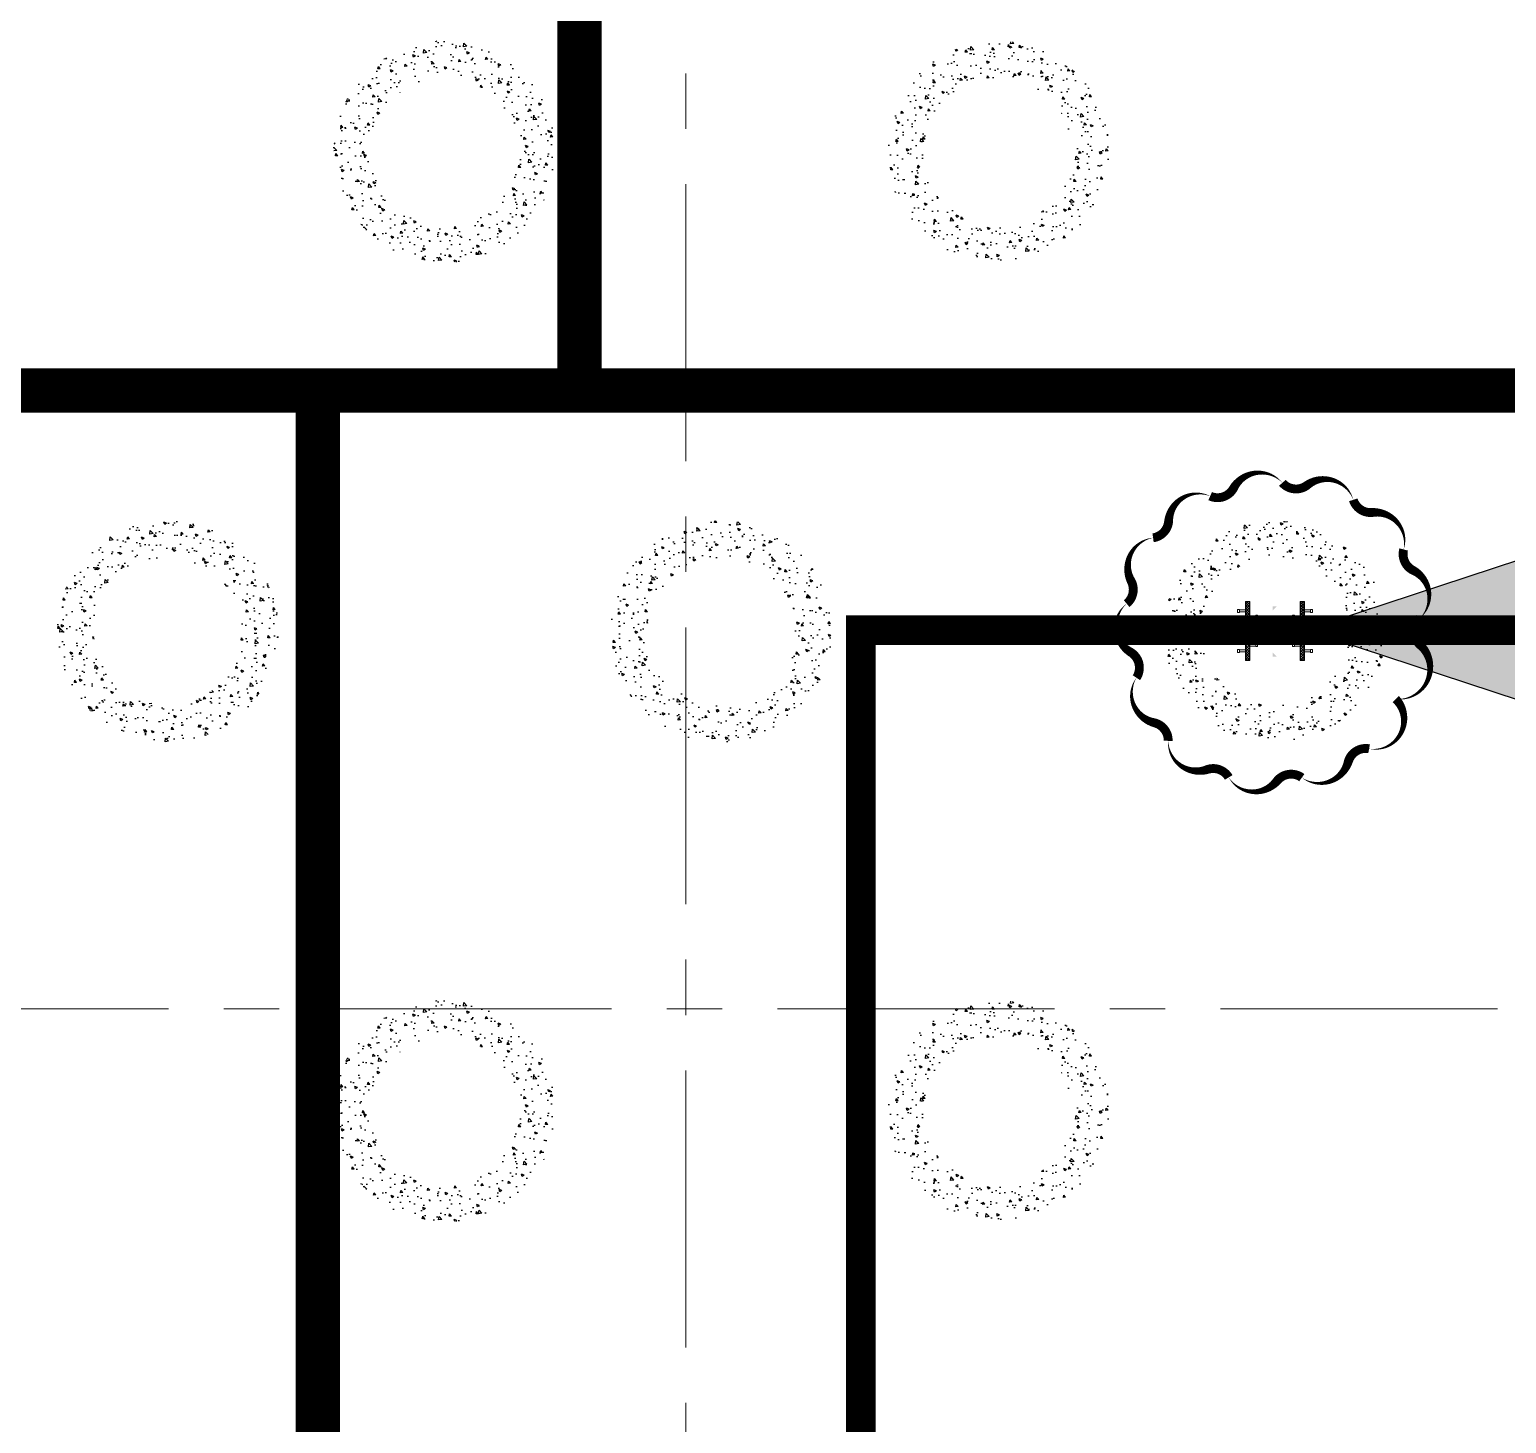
# Model space of a CAD drawing. Header units: millimetres. Extents: x -346728 to 1320345, y -537202 to -385966.
# Drawn here: x 429025 to 439029, y -451599 to -442161 of the extents above; entities that cross this region are included whole.
import ezdxf

# ---------------------------------------------------------------- set-up
doc = ezdxf.new("R2010")
doc.units = ezdxf.units.MM
doc.header["$LTSCALE"] = 100
doc.linetypes.add('HIDDEN', pattern=[9.525, 6.35, -3.175])
doc.linetypes.add('X1326_GLB$0$CENTER', pattern=[2, 1.25, -0.25, 0.25, -0.25])
for name, color, linetype in [('DM', 8, 'Continuous'), ('hach', 253, 'Continuous'), ('PL', 3, 'Continuous'), ('thep doc', 6, 'Continuous'), ('X1326_COL_B4$0$CS', 253, 'Continuous')]:
    doc.layers.add(name, color=color, linetype=linetype)
for name, color, linetype, lineweight in [('KCMANH', 8, 'Continuous', 13), ('KINGPOST', 5, 'Continuous', 20), ('X1326_GLB$0$A-tim', 8, 'X1326_GLB$0$CENTER', 9)]:
    doc.layers.add(name, color=color, linetype=linetype, lineweight=lineweight)
pattern_1 = [(45, (188543.33, 11377564.439), (-8.980256121, 8.980256121), []), (135, (188543.33, 11377564.439), (-8.980256121, -8.980256121), [])]

# ---------------------------------------------------------------- blocks, each defined once
blk = doc.blocks.new('LVL-KHUNGTEN')
blk.add_lwpolyline([(61072.9, 41092.8), (119123.5, 41092.8), (119123.5, 61.9), (61072.9, 61.9)], close=True)
blk = doc.blocks.new('KP50')
at = {"ltscale": 0.1}
h = blk.add_hatch(color=6, dxfattribs=at)
h.dxf.hatch_style = 1
h.paths.add_polyline_path([(14, 171), (-14, 171), (-14, 142)])
h.paths.add_polyline_path([(-14, -142), (-14, -171), (14, -171)])
at = {"layer": 'KCMANH', "linetype": 'ByBlock'}
h = blk.add_hatch(dxfattribs=at)
h.set_pattern_fill('ANSI37', color=6, scale=4, style=0)
h.set_pattern_definition(pattern_1)
h.paths.add_polyline_path([(-200, 200), (-200, 171), (200, 171), (200, 200)])
h = blk.add_hatch(dxfattribs=at)
h.set_pattern_fill('ANSI37', color=6, scale=4, style=0)
h.set_pattern_definition([(45, (188728.93, 11377564.439), (-8.980256121, 8.980256121), []), (135, (188728.93, 11377564.439), (-8.980256121, -8.980256121), [])])
h.paths.add_polyline_path([(14, 171), (-14, 142), (-14, -142), (14, -171)])
h = blk.add_hatch(dxfattribs=at)
h.set_pattern_fill('ANSI37', color=6, scale=4, style=0)
h.set_pattern_definition(pattern_1)
h.paths.add_polyline_path([(-200, -171), (-200, -200), (200, -200), (200, -171)])
for p, q in [((-125, 253), (-146, 253)), ((-146, 240), (-146, 253)), ((-125, 240), (-146, 240)), ((-142, 200), (-142, 240)), ((-129, 200), (-129, 240)), ((-125, 240), (-125, 253)), ((-10, 253), (10, 253)), ((-10, 240), (-10, 253)), ((-10, 240), (10, 240)), ((-6, 200), (-6, 240)), ((6, 200), (6, 240)), ((10, 240), (10, 253)), ((125, 253), (146, 253)), ((125, 240), (125, 253)), ((125, 240), (146, 240)), ((129, 200), (129, 240)), ((142, 200), (142, 240)), ((146, 240), (146, 253)), ((-85, 131), (-106, 131)), ((-106, 131), (-106, 118)), ((-85, 118), (-106, 118)), ((-102, 171), (-102, 131)), ((-89, 171), (-89, 131)), ((-85, 131), (-85, 118)), ((-67, 100), (-67, 120)), ((-54, 120), (-67, 120)), ((-54, 100), (-54, 120)), ((-14, 116), (-54, 116)), ((-14, 104), (-54, 104)), ((85, 131), (106, 131)), ((85, 131), (85, 118)), ((85, 118), (106, 118)), ((89, 171), (89, 131)), ((102, 171), (102, 131)), ((106, 131), (106, 118)), ((-54, 100), (-67, 100)), ((-67, 10), (-67, -10)), ((-54, 10), (-67, 10)), ((-54, 10), (-54, -10)), ((-14, 6), (-54, 6)), ((14, 76), (54, 76)), ((14, 64), (54, 64)), ((54, 60), (54, 80)), ((54, 80), (67, 80)), ((54, 60), (67, 60)), ((67, 60), (67, 80)), ((-54, -10), (-67, -10)), ((-67, -100), (-67, -120)), ((-54, -100), (-67, -100)), ((-14, -6), (-54, -6)), ((-54, -100), (-54, -120)), ((14, -64), (54, -64)), ((14, -76), (54, -76)), ((54, -60), (54, -80)), ((54, -60), (67, -60)), ((54, -80), (67, -80)), ((67, -60), (67, -80)), ((-142, -200), (-142, -240)), ((-129, -200), (-129, -240)), ((-85, -118), (-106, -118)), ((-106, -131), (-106, -118)), ((-85, -131), (-106, -131)), ((-102, -171), (-102, -131)), ((-89, -171), (-89, -131)), ((-85, -131), (-85, -118)), ((-54, -120), (-67, -120)), ((-14, -104), (-54, -104)), ((-14, -116), (-54, -116)), ((-6, -200), (-6, -240)), ((6, -200), (6, -240)), ((85, -118), (106, -118)), ((85, -131), (85, -118)), ((85, -131), (106, -131)), ((89, -171), (89, -131)), ((102, -171), (102, -131)), ((106, -131), (106, -118)), ((129, -200), (129, -240)), ((142, -200), (142, -240)), ((-125, -240), (-146, -240)), ((-146, -240), (-146, -253)), ((-125, -253), (-146, -253)), ((-125, -240), (-125, -253)), ((-10, -240), (10, -240)), ((-10, -240), (-10, -253)), ((-10, -253), (10, -253)), ((10, -240), (10, -253)), ((125, -240), (146, -240)), ((125, -240), (125, -253)), ((125, -253), (146, -253)), ((146, -240), (146, -253))]:
    blk.add_line(p, q, dxfattribs=at)
at = {"layer": 'KINGPOST', "color": 6, "linetype": 'ByBlock'}
for p, q in [((-200, 200), (200, 200)), ((-200, 171), (-200, 200)), ((-200, 171), (200, 171)), ((-14, 171), (-14, -171)), ((-14, 142), (14, 171)), ((14, 171), (14, -171)), ((200, 171), (200, 200)), ((-200, -171), (200, -171)), ((-200, -171), (-200, -200)), ((-200, -200), (200, -200)), ((-14, -142), (14, -171)), ((200, -171), (200, -200))]:
    blk.add_line(p, q, dxfattribs=at)
blk.add_lwpolyline([(-14, 0), (14, 0)], dxfattribs=at)
blk = doc.blocks.new('B1 Kingpost Layout Plan1')
at = {"layer": 'KCMANH', "linetype": 'ByBlock', "rotation": 90}
blk.add_blockref('KP50', (66865, -31467, 0), dxfattribs=at)

msp = doc.modelspace()

# ---------------------------------------------------------------- hatches: boundary and pattern name
at = {"ltscale": 0.1}
h = msp.add_hatch(color=6, dxfattribs=at)
h.dxf.hatch_style = 1
h.paths.add_polyline_path([(437475.3, -446065.6), (437446.5, -446065.6), (437446.5, -446094.4)])
h.paths.add_polyline_path([(437446.5, -446379.2), (437446.5, -446408), (437475.3, -446408)])
at = {"layer": 'hach'}
h = msp.add_hatch(dxfattribs=at)
h.set_pattern_fill('ANSI31', color=256, scale=70)
h.set_pattern_definition([(45, (342151.22, -508591.22), (-157.15448, 157.15448), [])])
h.paths.add_polyline_path([(362433.4, -410142.2), (348853.9, -428107.5), (376146.7, -501359), (382446.8, -503970.9), (458369.1, -469396.6), (462927.9, -462329.4), (462919.8, -415142.7), (457917.8, -410142.2)])
h.paths.add_polyline_path([(363030.6, -411342.2), (350208.3, -428305.7), (377088.8, -500450.6), (382424.3, -502662.6), (457551.5, -468450.4), (461727.8, -461976.1), (461719.7, -415639.4), (457420.9, -411342.2)], flags=16)
h = msp.add_hatch(dxfattribs=at)
h.set_pattern_fill('AR-CONC', color=256, scale=4)
h.set_pattern_definition([(50, (342151.2, -508591.2), (728.7387, -63.7563), [76.2, -838.2]), (355, (342151.2, -508591.2), (-140.9737, 764.2274), [60.96, -670.5623]), (100.45144, (342211.95, -508596.54), (587.765, 700.471), [64.76, -712.361]), (46.1842, (342151.2, -508388), (1084.316, -168.1693), [114.3, -1257.3]), (96.63556, (342241.6, -508402), (949.6165, 989.7045), [97.14, -1068.5424]), (351.18415, (342151.2, -508388), (949.6165, 989.7045), [91.44, -1005.839]), (21, (342252.8, -508438.8), (606.4576, -409.0608), [76.2, -838.2]), (326, (342252.8, -508438.8), (247.208, 736.752), [60.96, -670.56]), (71.45144, (342303.36, -508472.9), (853.6657, 327.691), [64.76, -712.3598]), (37.5, (342151.22, -508591.22), (12.3544, 338.22016), [0, -662.432, 0, -680.72, 0, -673.1]), (7.5, (342151.22, -508591.22), (267.27865, 400.7223), [0, -388.112, 0, -647.192, 0, -256.54]), (327.5, (341924.65, -508591.22), (542.3624, -22.91498), [0, -254, 0, -792.48, 0, -1051.56]), (317.5, (341823.05, -508591.2), (592.5167, 101.706), [0, -330.2, 0, -526.288, 0, -746.76])])
h.paths.add_polyline_path([(362433.4, -410142.2), (348853.9, -428107.5), (376146.7, -501359), (382446.8, -503970.9), (458369.1, -469396.6), (462927.9, -462329.4), (462919.8, -415142.7), (457917.8, -410142.2)])
h.paths.add_polyline_path([(363030.6, -411342.2), (350208.3, -428305.7), (377088.8, -500450.6), (382424.3, -502662.6), (457551.5, -468450.4), (461727.8, -461976.1), (461719.7, -415639.4), (457420.9, -411342.2)], flags=16)
at = {"layer": 'PL'}
h = msp.add_hatch(dxfattribs=at)
h.set_pattern_fill('AR-CONC', color=6)
h.set_pattern_definition([(130, (424337.7, -455450.45), (-182.1847, -15.9391), [19.05, -209.55]), (185, (424337.7, -455450.45), (35.2434, 191.0568), [15.24, -167.6406]), (79.5486, (424322.51, -455451.78), (-146.9412, 175.1178), [16.19, -178.0902]), (133.8158, (424337.7, -455399.65), (-271.079, -42.0423), [28.575, -314.325]), (83.3644, (424315.1, -455403.16), (-237.404, 247.426), [24.285, -267.1356]), (188.8158, (424337.7, -455399.65), (-237.404, 247.426), [22.86, -251.4597]), (159, (424312.3, -455412.35), (-151.6144, -102.2652), [19.05, -209.55]), (214, (424312.3, -455412.35), (-61.802, 184.188), [15.24, -167.64]), (108.5486, (424299.66, -455420.87), (-213.4164, 81.9228), [16.19, -178.09]), (142.5, (424337.694, -455450.45), (-3.0886, 84.55504), [0, -165.608, 0, -170.18, 0, -168.275]), (172.5, (424337.69, -455450.45), (-66.81966, 100.1806), [0, -97.028, 0, -161.798, 0, -64.135]), (212.5, (424394.336, -455450.45), (-135.5906, -5.72874), [0, -63.5, 0, -198.12, 0, -262.89]), (222.5, (424419.74, -455450.45), (-148.1292, 25.4265), [0, -82.55, 0, -131.572, 0, -186.69])])
edge = h.paths.add_edge_path()
edge.add_ellipse((431835.9, -442989.2), major_axis=(530.3, 530.3), ratio=1, start_angle=135, end_angle=315)
edge.add_ellipse((431835.9, -442989.2), major_axis=(530.3, 530.3), ratio=1, start_angle=315, end_angle=495)
edge = h.paths.add_edge_path(flags=16)
edge.add_ellipse((431835.9, -442989.2), major_axis=(-353.6, 353.6), ratio=1, start_angle=45, end_angle=225, ccw=False)
edge.add_ellipse((431835.9, -442989.2), major_axis=(-353.6, 353.6), ratio=1, start_angle=-135, end_angle=45, ccw=False)
h.paths.add_polyline_path([(431835.9, -442489.2), (432268.9, -443239.2), (431402.9, -443239.2)], flags=0)
h = msp.add_hatch(dxfattribs=at)
h.set_pattern_fill('AR-CONC', color=6)
h.set_pattern_definition([(130, (424337.7, -455450.45), (-182.1847, -15.9391), [19.05, -209.55]), (185, (424337.7, -455450.45), (35.2434, 191.0568), [15.24, -167.6406]), (79.5486, (424322.51, -455451.78), (-146.9412, 175.1178), [16.19, -178.0902]), (133.8158, (424337.7, -455399.65), (-271.079, -42.0423), [28.575, -314.325]), (83.3644, (424315.1, -455403.16), (-237.404, 247.426), [24.285, -267.1356]), (188.8158, (424337.7, -455399.65), (-237.404, 247.426), [22.86, -251.4597]), (159, (424312.3, -455412.35), (-151.6144, -102.2652), [19.05, -209.55]), (214, (424312.3, -455412.35), (-61.802, 184.188), [15.24, -167.64]), (108.5486, (424299.66, -455420.88), (-213.4164, 81.9228), [16.19, -178.09]), (142.5, (424337.694, -455450.45), (-3.0886, 84.55504), [0, -165.608, 0, -170.18, 0, -168.275]), (172.5, (424337.69, -455450.45), (-66.81966, 100.1806), [0, -97.028, 0, -161.798, 0, -64.135]), (212.5, (424394.336, -455450.45), (-135.5906, -5.72874), [0, -63.5, 0, -198.12, 0, -262.89]), (222.5, (424419.74, -455450.45), (-148.1292, 25.4265), [0, -82.55, 0, -131.572, 0, -186.69])])
edge = h.paths.add_edge_path()
edge.add_ellipse((431835.9, -442989.2), major_axis=(530.3, 530.3), ratio=1, start_angle=135, end_angle=315)
edge.add_ellipse((431835.9, -442989.2), major_axis=(530.3, 530.3), ratio=1, start_angle=315, end_angle=495)
edge = h.paths.add_edge_path(flags=16)
edge.add_ellipse((431835.9, -442989.2), major_axis=(-353.6, 353.6), ratio=1, start_angle=45, end_angle=225, ccw=False)
edge.add_ellipse((431835.9, -442989.2), major_axis=(353.6, 353.6), ratio=1, start_angle=-45, end_angle=135, ccw=False)
h.paths.add_polyline_path([(431835.9, -442489.2), (432268.9, -443239.2), (431402.9, -443239.2)], flags=0)
h = msp.add_hatch(dxfattribs=at)
h.set_pattern_fill('AR-CONC', color=6)
h.set_pattern_definition([(130, (420587.7, -455450.45), (-182.1847, -15.9391), [19.05, -209.55]), (185, (420587.7, -455450.45), (35.2434, 191.0568), [15.24, -167.6406]), (79.5486, (420572.51, -455451.78), (-146.9412, 175.1178), [16.19, -178.0902]), (133.8158, (420587.7, -455399.65), (-271.079, -42.0423), [28.575, -314.325]), (83.3644, (420565.1, -455403.16), (-237.404, 247.426), [24.285, -267.1356]), (188.8158, (420587.7, -455399.65), (-237.404, 247.426), [22.86, -251.4597]), (159, (420562.3, -455412.35), (-151.6144, -102.2652), [19.05, -209.55]), (214, (420562.3, -455412.35), (-61.802, 184.188), [15.24, -167.64]), (108.5486, (420549.66, -455420.87), (-213.4164, 81.9228), [16.19, -178.09]), (142.5, (420587.694, -455450.45), (-3.0886, 84.55504), [0, -165.608, 0, -170.18, 0, -168.275]), (172.5, (420587.69, -455450.45), (-66.81966, 100.18057), [0, -97.028, 0, -161.798, 0, -64.135]), (212.5, (420644.336, -455450.45), (-135.5906, -5.72874), [0, -63.5, 0, -198.12, 0, -262.89]), (222.5, (420669.74, -455450.45), (-148.1292, 25.4265), [0, -82.55, 0, -131.572, 0, -186.69])])
edge = h.paths.add_edge_path()
edge.add_ellipse((435585.9, -442989.2), major_axis=(530.3, 530.3), ratio=1, start_angle=135, end_angle=315)
edge.add_ellipse((435585.9, -442989.2), major_axis=(530.3, 530.3), ratio=1, start_angle=315, end_angle=495)
edge = h.paths.add_edge_path(flags=16)
edge.add_ellipse((435585.9, -442989.2), major_axis=(-353.6, 353.6), ratio=1, start_angle=45, end_angle=225, ccw=False)
edge.add_ellipse((435585.9, -442989.2), major_axis=(-353.6, 353.6), ratio=1, start_angle=-135, end_angle=45, ccw=False)
h.paths.add_polyline_path([(435585.9, -442489.2), (436018.9, -443239.2), (435152.9, -443239.2)], flags=0)
h = msp.add_hatch(dxfattribs=at)
h.set_pattern_fill('AR-CONC', color=6)
h.set_pattern_definition([(130, (420587.7, -455450.45), (-182.1847, -15.9391), [19.05, -209.55]), (185, (420587.7, -455450.45), (35.2434, 191.0568), [15.24, -167.6406]), (79.5486, (420572.51, -455451.78), (-146.9412, 175.1178), [16.19, -178.0902]), (133.8158, (420587.7, -455399.65), (-271.079, -42.0423), [28.575, -314.325]), (83.3644, (420565.1, -455403.16), (-237.404, 247.426), [24.285, -267.1356]), (188.8158, (420587.7, -455399.65), (-237.404, 247.426), [22.86, -251.4597]), (159, (420562.3, -455412.35), (-151.6144, -102.2652), [19.05, -209.55]), (214, (420562.3, -455412.35), (-61.802, 184.188), [15.24, -167.64]), (108.5486, (420549.66, -455420.88), (-213.4164, 81.9228), [16.19, -178.09]), (142.5, (420587.694, -455450.45), (-3.0886, 84.55504), [0, -165.608, 0, -170.18, 0, -168.275]), (172.5, (420587.69, -455450.45), (-66.81966, 100.18057), [0, -97.028, 0, -161.798, 0, -64.135]), (212.5, (420644.336, -455450.45), (-135.5906, -5.72874), [0, -63.5, 0, -198.12, 0, -262.89]), (222.5, (420669.74, -455450.45), (-148.1292, 25.4265), [0, -82.55, 0, -131.572, 0, -186.69])])
edge = h.paths.add_edge_path()
edge.add_ellipse((435585.9, -442989.2), major_axis=(530.3, 530.3), ratio=1, start_angle=135, end_angle=315)
edge.add_ellipse((435585.9, -442989.2), major_axis=(530.3, 530.3), ratio=1, start_angle=315, end_angle=495)
edge = h.paths.add_edge_path(flags=16)
edge.add_ellipse((435585.9, -442989.2), major_axis=(-353.6, 353.6), ratio=1, start_angle=45, end_angle=225, ccw=False)
edge.add_ellipse((435585.9, -442989.2), major_axis=(353.6, 353.6), ratio=1, start_angle=-45, end_angle=135, ccw=False)
h.paths.add_polyline_path([(435585.9, -442489.2), (436018.9, -443239.2), (435152.9, -443239.2)], flags=0)
h = msp.add_hatch(dxfattribs=at)
h.set_pattern_fill('AR-CONC', color=6)
h.set_pattern_definition([(130, (426212.7, -458698.05), (-182.1847, -15.9391), [19.05, -209.55]), (185, (426212.7, -458698.05), (35.2434, 191.0568), [15.24, -167.6406]), (79.5486, (426197.51, -458699.38), (-146.9412, 175.1178), [16.19, -178.0902]), (133.8158, (426212.7, -458647.25), (-271.079, -42.0423), [28.575, -314.325]), (83.3644, (426190.1, -458650.75), (-237.404, 247.426), [24.285, -267.1356]), (188.8158, (426212.7, -458647.25), (-237.404, 247.426), [22.86, -251.46]), (159, (426187.3, -458659.95), (-151.6144, -102.2652), [19.05, -209.55]), (214, (426187.3, -458659.95), (-61.802, 184.188), [15.24, -167.64]), (108.5486, (426174.66, -458668.47), (-213.4164, 81.9228), [16.19, -178.09]), (142.5, (426212.694, -458698.05), (-3.0886, 84.55504), [0, -165.608, 0, -170.18, 0, -168.275]), (172.5, (426212.69, -458698.05), (-66.81966, 100.1806), [0, -97.028, 0, -161.798, 0, -64.135]), (212.5, (426269.336, -458698.05), (-135.5906, -5.72874), [0, -63.5, 0, -198.12, 0, -262.89]), (222.5, (426294.74, -458698.05), (-148.1292, 25.4265), [0, -82.55, 0, -131.572, 0, -186.69])])
edge = h.paths.add_edge_path()
edge.add_ellipse((429960.9, -446236.8), major_axis=(530.3, 530.3), ratio=1, start_angle=135, end_angle=315)
edge.add_ellipse((429960.9, -446236.8), major_axis=(530.3, 530.3), ratio=1, start_angle=315, end_angle=495)
edge = h.paths.add_edge_path(flags=16)
edge.add_ellipse((429960.9, -446236.8), major_axis=(353.6, 353.6), ratio=1, start_angle=135, end_angle=315, ccw=False)
edge.add_ellipse((429960.9, -446236.8), major_axis=(-353.6, 353.6), ratio=1, start_angle=-135, end_angle=45, ccw=False)
h.paths.add_polyline_path([(429960.9, -445736.8), (430393.9, -446486.8), (429527.9, -446486.8)], flags=0)
h = msp.add_hatch(dxfattribs=at)
h.set_pattern_fill('AR-CONC', color=6)
h.set_pattern_definition([(130, (426212.7, -458698.05), (-182.1847, -15.9391), [19.05, -209.55]), (185, (426212.7, -458698.05), (35.2434, 191.0568), [15.24, -167.6406]), (79.5486, (426197.51, -458699.38), (-146.9412, 175.1178), [16.19, -178.0902]), (133.8158, (426212.7, -458647.25), (-271.079, -42.0423), [28.575, -314.325]), (83.3644, (426190.1, -458650.75), (-237.404, 247.426), [24.285, -267.1356]), (188.8158, (426212.7, -458647.25), (-237.404, 247.426), [22.86, -251.46]), (159, (426187.3, -458659.95), (-151.6144, -102.2652), [19.05, -209.55]), (214, (426187.3, -458659.95), (-61.802, 184.188), [15.24, -167.64]), (108.5486, (426174.66, -458668.47), (-213.4164, 81.9228), [16.19, -178.09]), (142.5, (426212.694, -458698.05), (-3.0886, 84.55504), [0, -165.608, 0, -170.18, 0, -168.275]), (172.5, (426212.69, -458698.05), (-66.81966, 100.1806), [0, -97.028, 0, -161.798, 0, -64.135]), (212.5, (426269.336, -458698.05), (-135.5906, -5.72874), [0, -63.5, 0, -198.12, 0, -262.89]), (222.5, (426294.74, -458698.05), (-148.1292, 25.4265), [0, -82.55, 0, -131.572, 0, -186.69])])
edge = h.paths.add_edge_path()
edge.add_ellipse((429960.9, -446236.8), major_axis=(530.3, 530.3), ratio=1, start_angle=135, end_angle=315)
edge.add_ellipse((429960.9, -446236.8), major_axis=(530.3, 530.3), ratio=1, start_angle=315, end_angle=495)
edge = h.paths.add_edge_path(flags=16)
edge.add_ellipse((429960.9, -446236.8), major_axis=(-353.6, 353.6), ratio=1, start_angle=45, end_angle=225, ccw=False)
edge.add_ellipse((429960.9, -446236.8), major_axis=(353.6, 353.6), ratio=1, start_angle=-45, end_angle=135, ccw=False)
h.paths.add_polyline_path([(429960.9, -445736.8), (430393.9, -446486.8), (429527.9, -446486.8)], flags=0)
h = msp.add_hatch(dxfattribs=at)
h.set_pattern_fill('AR-CONC', color=6)
h.set_pattern_definition([(130, (422462.7, -458698.05), (-182.1847, -15.9391), [19.05, -209.55]), (185, (422462.7, -458698.05), (35.2434, 191.0568), [15.24, -167.6406]), (79.5486, (422447.51, -458699.38), (-146.9412, 175.1178), [16.19, -178.0902]), (133.8158, (422462.7, -458647.25), (-271.079, -42.0423), [28.575, -314.325]), (83.3644, (422440.1, -458650.75), (-237.404, 247.426), [24.285, -267.1356]), (188.8158, (422462.7, -458647.25), (-237.404, 247.426), [22.86, -251.4597]), (159, (422437.3, -458659.95), (-151.6144, -102.2652), [19.05, -209.55]), (214, (422437.3, -458659.95), (-61.802, 184.188), [15.24, -167.64]), (108.5486, (422424.66, -458668.47), (-213.4164, 81.9228), [16.19, -178.09]), (142.5, (422462.694, -458698.05), (-3.0886, 84.55504), [0, -165.608, 0, -170.18, 0, -168.275]), (172.5, (422462.69, -458698.05), (-66.81966, 100.18057), [0, -97.028, 0, -161.798, 0, -64.135]), (212.5, (422519.336, -458698.05), (-135.5906, -5.72874), [0, -63.5, 0, -198.12, 0, -262.89]), (222.5, (422544.74, -458698.05), (-148.1292, 25.4265), [0, -82.55, 0, -131.572, 0, -186.69])])
edge = h.paths.add_edge_path()
edge.add_ellipse((433710.9, -446236.8), major_axis=(-530.3, 530.3), ratio=1, start_angle=45, end_angle=225)
edge.add_ellipse((433710.9, -446236.8), major_axis=(530.3, 530.3), ratio=1, start_angle=315, end_angle=495)
edge = h.paths.add_edge_path(flags=16)
edge.add_ellipse((433710.9, -446236.8), major_axis=(353.6, 353.6), ratio=1, start_angle=135, end_angle=315, ccw=False)
edge.add_ellipse((433710.9, -446236.8), major_axis=(-353.6, 353.6), ratio=1, start_angle=-135, end_angle=45, ccw=False)
h.paths.add_polyline_path([(433710.9, -445736.8), (434143.9, -446486.8), (433277.9, -446486.8)], flags=0)
h = msp.add_hatch(dxfattribs=at)
h.set_pattern_fill('AR-CONC', color=6)
h.set_pattern_definition([(130, (422462.7, -458698.05), (-182.1847, -15.9391), [19.05, -209.55]), (185, (422462.7, -458698.05), (35.2434, 191.0568), [15.24, -167.6406]), (79.5486, (422447.51, -458699.38), (-146.9412, 175.1178), [16.19, -178.0902]), (133.8158, (422462.7, -458647.25), (-271.079, -42.0423), [28.575, -314.325]), (83.3644, (422440.1, -458650.75), (-237.404, 247.426), [24.285, -267.1356]), (188.8158, (422462.7, -458647.25), (-237.404, 247.426), [22.86, -251.4597]), (159, (422437.3, -458659.95), (-151.6144, -102.2652), [19.05, -209.55]), (214, (422437.3, -458659.95), (-61.802, 184.188), [15.24, -167.64]), (108.5486, (422424.66, -458668.47), (-213.4164, 81.9228), [16.19, -178.09]), (142.5, (422462.694, -458698.05), (-3.0886, 84.55504), [0, -165.608, 0, -170.18, 0, -168.275]), (172.5, (422462.69, -458698.05), (-66.81966, 100.18057), [0, -97.028, 0, -161.798, 0, -64.135]), (212.5, (422519.336, -458698.05), (-135.5906, -5.72874), [0, -63.5, 0, -198.12, 0, -262.89]), (222.5, (422544.74, -458698.05), (-148.1292, 25.4265), [0, -82.55, 0, -131.572, 0, -186.69])])
edge = h.paths.add_edge_path()
edge.add_ellipse((433710.9, -446236.8), major_axis=(-530.3, 530.3), ratio=1, start_angle=45, end_angle=225)
edge.add_ellipse((433710.9, -446236.8), major_axis=(530.3, 530.3), ratio=1, start_angle=315, end_angle=495)
edge = h.paths.add_edge_path(flags=16)
edge.add_ellipse((433710.9, -446236.8), major_axis=(-353.6, 353.6), ratio=1, start_angle=45, end_angle=225, ccw=False)
edge.add_ellipse((433710.9, -446236.8), major_axis=(353.6, 353.6), ratio=1, start_angle=-45, end_angle=135, ccw=False)
h.paths.add_polyline_path([(433710.9, -445736.8), (434143.9, -446486.8), (433277.9, -446486.8)], flags=0)
h = msp.add_hatch(dxfattribs=at)
h.set_pattern_fill('AR-CONC', color=6)
h.set_pattern_definition([(130, (418712.7, -458698.05), (-182.1847, -15.9391), [19.05, -209.55]), (185, (418712.7, -458698.05), (35.2434, 191.0568), [15.24, -167.6406]), (79.54856, (418697.51, -458699.38), (-146.9412, 175.1178), [16.19, -178.0902]), (133.8158, (418712.7, -458647.25), (-271.079, -42.0423), [28.575, -314.325]), (83.3644, (418690.1, -458650.75), (-237.404, 247.426), [24.285, -267.1356]), (188.8158, (418712.7, -458647.25), (-237.404, 247.426), [22.86, -251.4597]), (159, (418687.3, -458659.95), (-151.6144, -102.2652), [19.05, -209.55]), (214, (418687.3, -458659.95), (-61.802, 184.188), [15.24, -167.64]), (108.54855, (418674.66, -458668.47), (-213.4164, 81.9228), [16.19, -178.09]), (142.5, (418712.694, -458698.05), (-3.0886, 84.55504), [0, -165.608, 0, -170.18, 0, -168.275]), (172.5, (418712.69, -458698.05), (-66.81966, 100.18057), [0, -97.028, 0, -161.798, 0, -64.135]), (212.5, (418769.336, -458698.05), (-135.5906, -5.72874), [0, -63.5, 0, -198.12, 0, -262.89]), (222.5, (418794.74, -458698.05), (-148.1292, 25.4265), [0, -82.55, 0, -131.572, 0, -186.69])])
edge = h.paths.add_edge_path()
edge.add_ellipse((437460.9, -446236.8), major_axis=(-530.3, 530.3), ratio=1, start_angle=45, end_angle=225)
edge.add_ellipse((437460.9, -446236.8), major_axis=(530.3, 530.3), ratio=1, start_angle=315, end_angle=495)
edge = h.paths.add_edge_path(flags=16)
edge.add_ellipse((437460.9, -446236.8), major_axis=(353.6, 353.6), ratio=1, start_angle=135, end_angle=315, ccw=False)
edge.add_ellipse((437460.9, -446236.8), major_axis=(-353.6, 353.6), ratio=1, start_angle=-135, end_angle=45, ccw=False)
h.paths.add_polyline_path([(437460.9, -445736.8), (437893.9, -446486.8), (437027.9, -446486.8)], flags=0)
h = msp.add_hatch(dxfattribs=at)
h.set_pattern_fill('AR-CONC', color=6)
h.set_pattern_definition([(130, (418712.7, -458698.05), (-182.1847, -15.9391), [19.05, -209.55]), (185, (418712.7, -458698.05), (35.2434, 191.0568), [15.24, -167.6406]), (79.54856, (418697.51, -458699.38), (-146.9412, 175.1178), [16.19, -178.0902]), (133.8158, (418712.7, -458647.25), (-271.079, -42.0423), [28.575, -314.325]), (83.3644, (418690.1, -458650.75), (-237.404, 247.426), [24.285, -267.1356]), (188.8158, (418712.7, -458647.25), (-237.404, 247.426), [22.86, -251.4597]), (159, (418687.3, -458659.95), (-151.6144, -102.2652), [19.05, -209.55]), (214, (418687.3, -458659.95), (-61.802, 184.188), [15.24, -167.64]), (108.54855, (418674.66, -458668.47), (-213.4164, 81.9228), [16.19, -178.09]), (142.5, (418712.694, -458698.05), (-3.0886, 84.55504), [0, -165.608, 0, -170.18, 0, -168.275]), (172.5, (418712.69, -458698.05), (-66.81966, 100.18057), [0, -97.028, 0, -161.798, 0, -64.135]), (212.5, (418769.336, -458698.05), (-135.5906, -5.72874), [0, -63.5, 0, -198.12, 0, -262.89]), (222.5, (418794.74, -458698.05), (-148.1292, 25.4265), [0, -82.55, 0, -131.572, 0, -186.69])])
edge = h.paths.add_edge_path()
edge.add_ellipse((437460.9, -446236.8), major_axis=(-530.3, 530.3), ratio=1, start_angle=45, end_angle=225)
edge.add_ellipse((437460.9, -446236.8), major_axis=(530.3, 530.3), ratio=1, start_angle=315, end_angle=495)
edge = h.paths.add_edge_path(flags=16)
edge.add_ellipse((437460.9, -446236.8), major_axis=(-353.6, 353.6), ratio=1, start_angle=45, end_angle=225, ccw=False)
edge.add_ellipse((437460.9, -446236.8), major_axis=(353.6, 353.6), ratio=1, start_angle=-45, end_angle=135, ccw=False)
h.paths.add_polyline_path([(437460.9, -445736.8), (437893.9, -446486.8), (437027.9, -446486.8)], flags=0)
h = msp.add_hatch(dxfattribs=at)
h.set_pattern_fill('AR-CONC', color=6)
h.set_pattern_definition([(130, (424337.7, -461945.64), (-182.1847, -15.9391), [19.05, -209.55]), (185, (424337.7, -461945.64), (35.2434, 191.0568), [15.24, -167.6406]), (79.5486, (424322.51, -461946.97), (-146.9412, 175.1178), [16.19, -178.0902]), (133.8158, (424337.7, -461894.84), (-271.079, -42.0423), [28.575, -314.325]), (83.3644, (424315.1, -461898.35), (-237.404, 247.426), [24.285, -267.1356]), (188.8158, (424337.7, -461894.84), (-237.404, 247.426), [22.86, -251.4597]), (159, (424312.3, -461907.54), (-151.6144, -102.2652), [19.05, -209.55]), (214, (424312.3, -461907.54), (-61.802, 184.188), [15.24, -167.64]), (108.5486, (424299.66, -461916.07), (-213.4164, 81.9228), [16.19, -178.09]), (142.5, (424337.694, -461945.643), (-3.0886, 84.55504), [0, -165.608, 0, -170.18, 0, -168.275]), (172.5, (424337.69, -461945.64), (-66.81966, 100.1806), [0, -97.028, 0, -161.798, 0, -64.135]), (212.5, (424394.336, -461945.64), (-135.5906, -5.72874), [0, -63.5, 0, -198.12, 0, -262.89]), (222.5, (424419.74, -461945.64), (-148.1292, 25.4265), [0, -82.55, 0, -131.572, 0, -186.69])])
edge = h.paths.add_edge_path()
edge.add_ellipse((431835.9, -449484.4), major_axis=(530.3, 530.3), ratio=1, start_angle=135, end_angle=315)
edge.add_ellipse((431835.9, -449484.4), major_axis=(530.3, 530.3), ratio=1, start_angle=315, end_angle=495)
edge = h.paths.add_edge_path(flags=16)
edge.add_ellipse((431835.9, -449484.4), major_axis=(-353.6, 353.6), ratio=1, start_angle=45, end_angle=225, ccw=False)
edge.add_ellipse((431835.9, -449484.4), major_axis=(-353.6, 353.6), ratio=1, start_angle=-135, end_angle=45, ccw=False)
h.paths.add_polyline_path([(431835.9, -448984.4), (432268.9, -449734.4), (431402.9, -449734.4)], flags=0)
h = msp.add_hatch(dxfattribs=at)
h.set_pattern_fill('AR-CONC', color=6)
h.set_pattern_definition([(130, (424337.7, -461945.64), (-182.1847, -15.9391), [19.05, -209.55]), (185, (424337.7, -461945.64), (35.2434, 191.0568), [15.24, -167.6406]), (79.5486, (424322.51, -461946.97), (-146.9412, 175.1178), [16.19, -178.0902]), (133.8158, (424337.7, -461894.84), (-271.079, -42.0423), [28.575, -314.325]), (83.3644, (424315.1, -461898.35), (-237.404, 247.426), [24.285, -267.1356]), (188.8158, (424337.7, -461894.84), (-237.404, 247.426), [22.86, -251.4597]), (159, (424312.3, -461907.54), (-151.6144, -102.2652), [19.05, -209.55]), (214, (424312.3, -461907.54), (-61.802, 184.188), [15.24, -167.64]), (108.5486, (424299.66, -461916.07), (-213.4164, 81.9228), [16.19, -178.09]), (142.5, (424337.694, -461945.643), (-3.0886, 84.55504), [0, -165.608, 0, -170.18, 0, -168.275]), (172.5, (424337.69, -461945.64), (-66.81966, 100.1806), [0, -97.028, 0, -161.798, 0, -64.135]), (212.5, (424394.336, -461945.643), (-135.5906, -5.72874), [0, -63.5, 0, -198.12, 0, -262.89]), (222.5, (424419.74, -461945.64), (-148.1292, 25.4265), [0, -82.55, 0, -131.572, 0, -186.69])])
edge = h.paths.add_edge_path()
edge.add_ellipse((431835.9, -449484.4), major_axis=(530.3, 530.3), ratio=1, start_angle=135, end_angle=315)
edge.add_ellipse((431835.9, -449484.4), major_axis=(530.3, 530.3), ratio=1, start_angle=315, end_angle=495)
edge = h.paths.add_edge_path(flags=16)
edge.add_ellipse((431835.9, -449484.4), major_axis=(-353.6, 353.6), ratio=1, start_angle=45, end_angle=225, ccw=False)
edge.add_ellipse((431835.9, -449484.4), major_axis=(353.6, 353.6), ratio=1, start_angle=-45, end_angle=135, ccw=False)
h.paths.add_polyline_path([(431835.9, -448984.4), (432268.9, -449734.4), (431402.9, -449734.4)], flags=0)
h = msp.add_hatch(dxfattribs=at)
h.set_pattern_fill('AR-CONC', color=6)
h.set_pattern_definition([(130, (420587.7, -461945.64), (-182.1847, -15.9391), [19.05, -209.55]), (185, (420587.7, -461945.64), (35.2434, 191.0568), [15.24, -167.6406]), (79.5486, (420572.51, -461946.97), (-146.9412, 175.1178), [16.19, -178.0902]), (133.8158, (420587.7, -461894.84), (-271.079, -42.0423), [28.575, -314.325]), (83.3644, (420565.1, -461898.35), (-237.404, 247.426), [24.285, -267.1356]), (188.8158, (420587.7, -461894.84), (-237.404, 247.426), [22.86, -251.4597]), (159, (420562.3, -461907.54), (-151.6144, -102.2652), [19.05, -209.55]), (214, (420562.3, -461907.54), (-61.802, 184.188), [15.24, -167.64]), (108.5486, (420549.66, -461916.07), (-213.4164, 81.9228), [16.19, -178.09]), (142.5, (420587.694, -461945.643), (-3.0886, 84.55504), [0, -165.608, 0, -170.18, 0, -168.275]), (172.5, (420587.69, -461945.64), (-66.81966, 100.18057), [0, -97.028, 0, -161.798, 0, -64.135]), (212.5, (420644.336, -461945.64), (-135.5906, -5.72874), [0, -63.5, 0, -198.12, 0, -262.89]), (222.5, (420669.74, -461945.64), (-148.1292, 25.4265), [0, -82.55, 0, -131.572, 0, -186.69])])
edge = h.paths.add_edge_path()
edge.add_ellipse((435585.9, -449484.4), major_axis=(530.3, 530.3), ratio=1, start_angle=135, end_angle=315)
edge.add_ellipse((435585.9, -449484.4), major_axis=(530.3, 530.3), ratio=1, start_angle=315, end_angle=495)
edge = h.paths.add_edge_path(flags=16)
edge.add_ellipse((435585.9, -449484.4), major_axis=(353.6, 353.6), ratio=1, start_angle=135, end_angle=315, ccw=False)
edge.add_ellipse((435585.9, -449484.4), major_axis=(-353.6, 353.6), ratio=1, start_angle=-135, end_angle=45, ccw=False)
h.paths.add_polyline_path([(435585.9, -448984.4), (436018.9, -449734.4), (435152.9, -449734.4)], flags=0)
h = msp.add_hatch(dxfattribs=at)
h.set_pattern_fill('AR-CONC', color=6)
h.set_pattern_definition([(130, (420587.7, -461945.64), (-182.1847, -15.9391), [19.05, -209.55]), (185, (420587.7, -461945.64), (35.2434, 191.0568), [15.24, -167.6406]), (79.5486, (420572.51, -461946.97), (-146.9412, 175.1178), [16.19, -178.0902]), (133.8158, (420587.7, -461894.84), (-271.079, -42.0423), [28.575, -314.325]), (83.3644, (420565.1, -461898.35), (-237.404, 247.426), [24.285, -267.1356]), (188.8158, (420587.7, -461894.84), (-237.404, 247.426), [22.86, -251.4597]), (159, (420562.3, -461907.54), (-151.6144, -102.2652), [19.05, -209.55]), (214, (420562.3, -461907.54), (-61.802, 184.188), [15.24, -167.64]), (108.5486, (420549.66, -461916.07), (-213.4164, 81.9228), [16.19, -178.09]), (142.5, (420587.694, -461945.643), (-3.0886, 84.55504), [0, -165.608, 0, -170.18, 0, -168.275]), (172.5, (420587.69, -461945.64), (-66.81966, 100.18057), [0, -97.028, 0, -161.798, 0, -64.135]), (212.5, (420644.336, -461945.643), (-135.5906, -5.72874), [0, -63.5, 0, -198.12, 0, -262.89]), (222.5, (420669.74, -461945.64), (-148.1292, 25.4265), [0, -82.55, 0, -131.572, 0, -186.69])])
edge = h.paths.add_edge_path()
edge.add_ellipse((435585.9, -449484.4), major_axis=(530.3, 530.3), ratio=1, start_angle=135, end_angle=315)
edge.add_ellipse((435585.9, -449484.4), major_axis=(530.3, 530.3), ratio=1, start_angle=315, end_angle=495)
edge = h.paths.add_edge_path(flags=16)
edge.add_ellipse((435585.9, -449484.4), major_axis=(-353.6, 353.6), ratio=1, start_angle=45, end_angle=225, ccw=False)
edge.add_ellipse((435585.9, -449484.4), major_axis=(353.6, 353.6), ratio=1, start_angle=-45, end_angle=135, ccw=False)
h.paths.add_polyline_path([(435585.9, -448984.4), (436018.9, -449734.4), (435152.9, -449734.4)], flags=0)
at = {"layer": 'thep doc'}
h = msp.add_hatch(dxfattribs=at)
h.set_pattern_fill('ANSI31', color=256, angle=-90)
h.set_pattern_definition([(315, (780493.99038, -263614.71171), (0.08838834765, 0.08838834765), [])])
h.paths.add_polyline_path([(439123.1, -446706), (439123.1, -446227.4), (437669.8, -446227.4)])
h.paths.add_polyline_path([(437669.8, -446227.4), (439123.1, -446227.4), (439123.1, -445748.8)])

# ---------------------------------------------------------------- linework, layer by layer
at = {"color": 6, "elevation": -2718.3}
msp.add_lwpolyline([(438443, -446147, 0, 60, 0.5205671), (438396.3, -445822.5, 60, 60, -0.3534527), (438332.7, -445681.3, 0, 60, 0.5205671), (438120.3, -445431.1, 60, 60, -0.3534915), (437991.4, -445345.4, 0, 60, 0.5205671), (437678.6, -445246.5, 60, 60, -0.3944899), (437511.2, -445230.1, 0, 60, 0.520567), (437180.3, -445266.8, 60, 60, -0.3907151), (437022.1, -445320.2, 0, 60, 0.520567), (436740.8, -445489.1, 60, 60, -0.3534934), (436635.3, -445602.4, 0, 60, 0.5205671), (436486.8, -445895.1, 60, 60, -0.3571345), (436456.4, -446048.2, 0, 60, 0.520567), (436482.1, -446375.9, 60, 60, -0.4289707), (436522.4, -446549.8, 0, 60, 0.520567), (436643.2, -446854.6, 60, 60, -0.3534582), (436737.8, -446977.1, 0, 60, 0.520567), (437002.5, -447171.2, 60, 60, -0.3534893), (437147.8, -447224.6, 0, 60, 0.5205671), (437475, -447248.2, 60, 60, -0.3982747), (437643, -447226.2, 0, 60, 0.520567), (437957.6, -447117.8, 60, 60, -0.3869502), (438098.7, -447030.7, 0, 60, 0.7314349), (438279.3, -446694.4, 0, 60, 0.7206829), (438443.9, -446327.4, 60, 60, -0.4358983)], format="xyseb", close=True, dxfattribs=at)
at = {"layer": 'DM', "color": 7, "linetype": 'HIDDEN'}
msp.add_line((461719.3, -444604.3, -1404.9), (406870.9, -444604.3, -1404.9), dxfattribs=at)
at = {"layer": 'DM', "color": 7, "linetype": 'HIDDEN', "const_width": 300, "elevation": -1404.9}
for points in [[(432749.4, -411339.8), (432749.4, -444604.3)], [(430978.4, -444604.3), (430981.2, -480547.7)]]:
    msp.add_lwpolyline(points, dxfattribs=at)
msp.add_lwpolyline([(461719.3, -444604.3), (461727.5, -461973.7), (457551.1, -468448), (402696.6, -493428.3), (402705, -478739.5), (404143.7, -478739.5), (404143.7, -447776.3), (406870.9, -447776.3), (406870.9, -444604.3)], close=True, dxfattribs=at)
at = {"layer": 'thep doc', "elevation": -3876.7}
for points in [[(439123.1, -445748.8), (437669.8, -446227.4)], [(439123.1, -446706), (437669.8, -446227.4)]]:
    msp.add_lwpolyline(points, dxfattribs=at)
at = {"layer": 'thep doc', "const_width": 200, "elevation": -3876.7}
msp.add_lwpolyline([(457667.2, -465299.5), (457667.2, -446233.9), (450038.3, -446233.9), (450038.3, -470065.1), (442633, -470065.1), (442633, -446227.4), (434656.1, -446227.4), (434656.1, -476084)], dxfattribs=at)
at = {"layer": 'X1326_COL_B4$0$CS', "linetype": 'ByBlock', "ltscale": 8, "elevation": -1404.9, "flags": 128}
msp.add_lwpolyline([(462924.9, -444707.5), (335575.3, -444707.5)], dxfattribs=at)
at = {"layer": 'X1326_GLB$0$A-tim', "ltscale": 15}
for p, q in [((433471.3, -398208.6, -1404.9), (433471.3, -512162.7, -1404.9)), ((341092.1, -448791.5, -1404.9), (475778.7, -448791.5, -1404.9))]:
    msp.add_line(p, q, dxfattribs=at)

# ---------------------------------------------------------------- block references
at = {"extrusion": (0.00597, -2.28885e-18, 0.999982), "xscale": 3.385207865094198, "yscale": 3.385207865094198, "zscale": 3.385207865094198}
msp.add_blockref('LVL-KHUNGTEN', (112985.2, -525073.6, 1027.7), dxfattribs=at)
msp.add_blockref('B1 Kingpost Layout Plan1', (370596.3, -414766, -1404.9))

doc.saveas('drawing.dxf')
